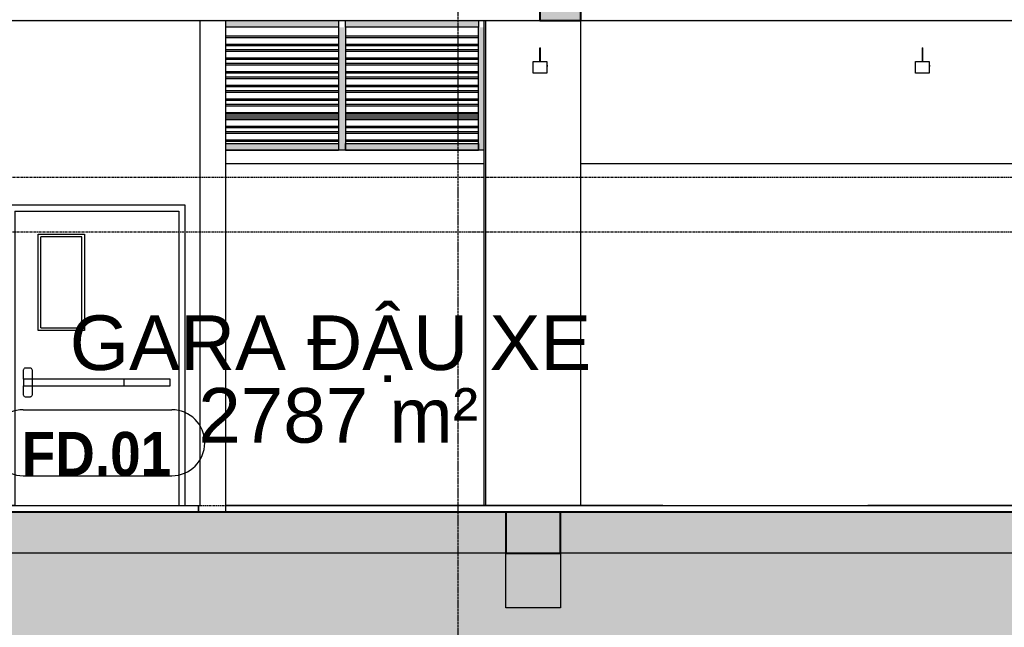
# Model space of a CAD drawing. Header units: millimetres. Extents: x 25061 to 259291, y -8723 to 35400.
# Drawn here: x 118842 to 126053, y -2892 to 1555 of the extents above; entities that cross this region are included whole.
import ezdxf

# ---------------------------------------------------------------- set-up
doc = ezdxf.new("R2010")
doc.units = ezdxf.units.MM
doc.linetypes.add('Centre', pattern=[31.75, 6.35, -4.7625, 15.875, -4.7625])
doc.linetypes.add('Grid Line', pattern=[22.225, 12.7, -3.175, 3.175, -3.175])
for name, color, linetype, lineweight in [('0-1', 7, 'Continuous', 5), ('A-AREA-IDEN', 2, 'Continuous', 9), ('A-CLNG-3', 13, 'Continuous', 18), ('A-CLNG-PATT-3', 13, 'Continuous', 9), ('A-DETL-GENF-1', 9, 'Continuous', 9), ('A-DETL-THIN', 151, 'Continuous', 9), ('A-DOOR', 31, 'Continuous', 9), ('A-DOOR-FRAM', 31, 'Continuous', 9), ('A-DOOR-IDEN', 31, 'Continuous', 9), ('A-FLOR-1', 10, 'Continuous', 25), ('A-FLOR-LEVL-2', 51, 'Centre', 9), ('A-FLOR-PATT-1', 7, 'Continuous', 9), ('A-GLAZ-CWMG', 51, 'Continuous', 9), ('A-WALL', 113, 'Continuous', 9), ('C-PRKG', 70, 'Continuous', 9), ('E-LITE-EQPM', 33, 'Continuous', 9), ('S-BEAM-1', 12, 'Continuous', 5), ('S-BEAM-2', 10, 'Continuous', 25), ('S-COLS', 52, 'Continuous', 9), ('S-GRID-1', 1, 'Grid Line', 9)]:
    doc.layers.add(name, color=color, linetype=linetype, lineweight=lineweight)
doc.styles.add('Arial', font='arial.ttf', dxfattribs={"height": 400})
doc.styles.add('Arial_B_1', font='arialbd.ttf', dxfattribs={"width": 0.9, "height": 320})

# ---------------------------------------------------------------- blocks, each defined once
blk = doc.blocks.new('NCV_TKTC_KET CAU_rvt-1-TKCS_MẶT CẮT 1')
at = {"layer": 'A-FLOR-PATT-1'}
h = blk.add_hatch(color=256, dxfattribs=at)
h.paths.add_polyline_path([(126852.6, -2350), (127252.5, -2350), (127252.5, -2050), (105952.1, -2050), (105952.1, -2350), (126740, -2350)])
h.paths.add_polyline_path([(33652.6, -2350), (54952.6, -2350), (54952.6, -2050), (33652.6, -2050)])
at = {"layer": 'S-BEAM-1'}
for points in [[(122952.5, 1550), (122952.5, 2150), (122652.5, 2150), (122652.5, 1550), (122740.6, 1550)], [(122740.6, -2750), (122802.7, -2750), (122802.7, -2050), (122402.7, -2050), (122402.7, -2750)]]:
    blk.add_hatch(color=256, dxfattribs=at).paths.add_polyline_path(points)
at = {"layer": 'A-FLOR-1'}
for p, q in [((127252.5, -2050), (105952.6, -2050)), ((122402.7, -2350), (122802.7, -2350))]:
    blk.add_line(p, q, dxfattribs=at)
at = {"layer": 'S-BEAM-2'}
for p, q in [((122652.5, 2150), (122652.5, 1550)), ((122952.5, 1550), (122952.5, 2150)), ((122652.5, 1550), (122952.5, 1550)), ((122802.7, -2050), (122402.7, -2050)), ((122402.7, -2050), (122402.7, -2350)), ((122802.7, -2350), (122802.7, -2050))]:
    blk.add_line(p, q, dxfattribs=at)
blk = doc.blocks.new('EAE_STL_PENDANT_TK_15W_120cm - LIC_01-ĐÈN LED BATTEN 1_2_ P_2x20W_ ÁNH SÁNG TRẮNG 6000K_ LẮP ĐẶT NỔI_TREO TY-1354115-TKCS_MẶT CẮT 1')
at = {"layer": 'E-LITE-EQPM'}
for p, q in [((125450.1, 1350), (125450.1, 1250)), ((125450.1, 1350), (125450.1, 1250)), ((125450.2, 1350), (125452.6, 1350)), ((125450.2, 1350), (125450.2, 1350)), ((125452.6, 1350), (125455.1, 1350)), ((125455.1, 1250), (125455.1, 1350)), ((125455.1, 1250), (125455.1, 1350)), ((125455.1, 1350), (125455.1, 1350)), ((125402.6, 1250), (125502.6, 1250)), ((125402.6, 1248), (125402.6, 1250)), ((125402.6, 1164), (125402.6, 1248)), ((125502.6, 1250), (125502.6, 1248)), ((125502.6, 1248), (125502.6, 1164)), ((125502.6, 1164), (125402.6, 1164)), ((125502.6, 1222), (125504.6, 1222)), ((125502.6, 1221.9), (125504.6, 1221.9)), ((125502.6, 1221.9), (125504.6, 1221.9)), ((125502.6, 1221.7), (125504.6, 1221.7)), ((125504.6, 1211.8), (125502.6, 1211.8)), ((125502.6, 1211.7), (125504.6, 1211.7)), ((125504.6, 1222), (125504.6, 1221.7)), ((125504.6, 1221.7), (125504.6, 1211.8))]:
    blk.add_line(p, q, dxfattribs=at)
blk = doc.blocks.new('NBS_CLDPhysicalSecuritySystems_MtlMeshPnlFncngSym_CLDModsecSecurusS3_InfillPanel - NBS_CLDPhysicalSecuritySystems_MtlMeshPnlFncngSym_CLDModsecSecurusS2_InfillPanel-2369440-TKCS_MẶT CẮT 1')
at = {"layer": ''}
h = blk.add_hatch(dxfattribs=at)
h.set_pattern_fill('FP_23', color=256, style=0, pattern_type=2)
h.set_pattern_definition([(180, (123252.564, 850), (2e-15, 13), []), (90, (123252.564, 850), (76, -5e-15), [])])
h.paths.add_polyline_path([(127501.6, 971), (127501.6, 2850), (127262.6, 2850), (127262.6, 1500), (127258.6, 1500), (127258.6, 1490), (127262.6, 1490), (127262.6, 971)])
h.paths.add_polyline_path([(126466.6, 2245), (126466.6, 2250), (126052.6, 2250), (126052.6, 2245), (126340, 2245)])
h.paths.add_polyline_path([(126506.6, 2245), (126552.4, 2245), (126552.4, 2250), (126506.6, 2250)])
h.paths.add_polyline_path([(123802.6, 2295), (123852.6, 2295), (123852.6, 2300), (123802.6, 2300)])
h.paths.add_polyline_path([(125466.6, 2295), (125466.6, 2300), (124506.6, 2300), (124506.6, 2295), (125140.2, 2295)])
h.paths.add_polyline_path([(125842.6, 2295), (125852.6, 2295), (125852.6, 2300), (125506.6, 2300), (125506.6, 2295), (125842.5, 2295)])
h.paths.add_polyline_path([(123952.6, 2295), (124466.6, 2295), (124466.6, 2300), (123952.6, 2300)])
h.paths.add_polyline_path([(127252.5, 2400), (127252.6, 2400), (127252.4, 2400)])
for p, q in [((127501.6, 2850), (127262.6, 2850)), ((124466.6, 2300), (124466.6, 2295)), ((124506.6, 2295), (124506.6, 2300)), ((125466.6, 2300), (125466.6, 2295)), ((125506.6, 2295), (125506.6, 2300)), ((126466.6, 2250), (126466.6, 2245)), ((126506.6, 2245), (126506.6, 2250)), ((127501.6, 971), (127262.6, 971)), ((127262.6, 930), (127501.6, 930))]:
    blk.add_line(p, q, dxfattribs=at)
blk = doc.blocks.new('FD_01 - FD_01-1200x2200mm-V14-TKCS_MẶT CẮT 1')
at = {"layer": 'A-DOOR'}
for p, q in [((118977.6, -15), (119317.6, -15)), ((118977.6, -720), (118977.6, -15)), ((119297.6, -35), (118997.6, -35)), ((118997.6, -700), (118997.6, -35)), ((119297.6, -700), (119297.6, -35)), ((119317.6, -15), (119317.6, -720)), ((119317.6, -720), (118977.6, -720)), ((118997.6, -700), (119297.6, -700)), ((118889.1, -992), (118914.5, -992)), ((118870.1, -1074.6), (118870.1, -1011.1)), ((118870.1, -1074.6), (118870.1, -1125.4)), ((118933.6, -1074.6), (118870.1, -1074.6)), ((118933.6, -1011.1), (118933.6, -1074.6)), ((119607.9, -1074.6), (118933.6, -1074.6)), ((118933.6, -1074.6), (118933.6, -1125.4)), ((119607.9, -1125.4), (119607.9, -1074.6)), ((119945.1, -1074.6), (119607.9, -1074.6)), ((119945.1, -1125.4), (119945.1, -1074.6)), ((118870.1, -1125.4), (118933.6, -1125.4)), ((118870.1, -1188.9), (118870.1, -1125.4)), ((118933.6, -1125.4), (119607.9, -1125.4)), ((118933.6, -1125.4), (118933.6, -1188.9)), ((119607.9, -1125.4), (119945.1, -1125.4)), ((118914.5, -1207.9), (118889.1, -1207.9))]:
    blk.add_line(p, q, dxfattribs=at)
at = {"layer": 'A-DOOR', "flags": 128}
for points in [[(118870.1, -1011.1), (118870.5, -1006.9), (118872, -1002.8), (118874.2, -999.2), (118877.2, -996.2), (118880.8, -993.9), (118884.9, -992.5), (118889.1, -992)], [(118914.5, -992), (118918.8, -992.5), (118922.8, -993.9), (118926.4, -996.2), (118929.4, -999.2), (118931.7, -1002.8), (118933.1, -1006.9), (118933.6, -1011.1)], [(118889.1, -1207.9), (118884.9, -1207.5), (118880.8, -1206.1), (118877.2, -1203.8), (118874.2, -1200.8), (118872, -1197.2), (118870.5, -1193.1), (118870.1, -1188.9)], [(118933.6, -1188.9), (118933.1, -1193.1), (118931.7, -1197.2), (118929.4, -1200.8), (118926.4, -1203.8), (118922.8, -1206.1), (118918.8, -1207.5), (118914.5, -1207.9)]]:
    blk.add_lwpolyline(points, dxfattribs=at)
at = {"layer": 'A-DOOR-FRAM'}
for p, q in [((118807.6, 155), (118807.6, -2000)), ((118807.6, 155), (120007.6, 155)), ((120007.6, 155), (120007.6, -2000)), ((118807.6, -2000), (118762.6, -2000)), ((120007.6, -2000), (120052.6, -2000))]:
    blk.add_line(p, q, dxfattribs=at)
blk = doc.blocks.new('XE MAY2 - xe may 2-V15-TKCS_MẶT CẮT 1')
at = {"layer": 'C-PRKG'}
for p, q in [((126542.4, -2000), (125052.6, -2000)), ((126952.6, -2000), (125052.6, -2000)), ((126652.6, -2000), (126552.6, -2000)), ((126652.6, -2000), (126552.6, -2000))]:
    blk.add_line(p, q, dxfattribs=at)
blk = doc.blocks.new('XE MAY2 - xe may 2-V17-TKCS_MẶT CẮT 1')
at = {"layer": 'C-PRKG'}
for p, q in [((123552.564287, -2000), (122752.564287, -2000)), ((122752.564287, -2000), (123552.564287, -2000)), ((123402.564287, -2000), (122902.564287, -2000)), ((123402.564287, -2000), (122902.564287, -2000))]:
    blk.add_line(p, q, dxfattribs=at)
blk = doc.blocks.new('Rectangular Mullion - 50 x 100mm-3089702-TKCS_MẶT CẮT 1')
at = {"layer": 'A-GLAZ-CWMG'}
blk.add_hatch(color=256, dxfattribs=at).paths.add_polyline_path([(121177.5, 1500), (121177.5, 1550), (120352.6, 1550), (120352.6, 1500)])
for p, q in [((121177.5, 1550), (121177.5, 1500)), ((121177.5, 1500), (120352.6, 1500))]:
    blk.add_line(p, q, dxfattribs=at)
blk = doc.blocks.new('Rectangular Mullion - 50 x 100mm-V73-TKCS_MẶT CẮT 1')
at = {"layer": 'A-GLAZ-CWMG'}
blk.add_hatch(color=256, dxfattribs=at).paths.add_polyline_path([(121227.5, 1500), (122202.5, 1500), (122202.5, 1550), (121227.5, 1550)])
for p, q in [((121227.5, 1500), (121227.5, 1550)), ((122202.5, 1550), (122202.5, 1500)), ((122202.5, 1500), (121227.5, 1500))]:
    blk.add_line(p, q, dxfattribs=at)
blk = doc.blocks.new('Rectangular Mullion - 50 x 100mm-3089703-TKCS_MẶT CẮT 1')
at = {"layer": 'A-GLAZ-CWMG'}
blk.add_hatch(color=256, dxfattribs=at).paths.add_polyline_path([(121940.7, 600), (122202.5, 600), (122202.5, 650), (121227.5, 650), (121227.5, 600)])
for p, q in [((121227.5, 600), (121227.5, 650)), ((121227.5, 650), (122202.5, 650)), ((122202.5, 650), (122202.5, 600)), ((121227.5, 600), (122202.5, 600))]:
    blk.add_line(p, q, dxfattribs=at)
blk = doc.blocks.new('Rectangular Mullion - 50 x 100mm-V74-TKCS_MẶT CẮT 1')
at = {"layer": 'A-GLAZ-CWMG'}
blk.add_hatch(color=256, dxfattribs=at).paths.add_polyline_path([(120352.6, 600), (121177.5, 600), (121177.5, 650), (120352.6, 650)])
for p, q in [((120352.6, 650), (121177.5, 650)), ((121177.5, 650), (121177.5, 600)), ((120352.6, 600), (121177.5, 600))]:
    blk.add_line(p, q, dxfattribs=at)
blk = doc.blocks.new('Rectangular Mullion - 50 x 100mm-3089669-TKCS_MẶT CẮT 1')
at = {"layer": 'A-GLAZ-CWMG'}
blk.add_hatch(color=256, dxfattribs=at).paths.add_polyline_path([(122202.5, 600), (122242.6, 600), (122242.6, 700), (122202.5, 700), (122202.5, 627.2)])
for p, q in [((122202.5, 600), (122202.5, 700)), ((122242.6, 600), (122202.5, 600))]:
    blk.add_line(p, q, dxfattribs=at)
blk = doc.blocks.new('Rectangular Mullion - 50 x 100mm-3089670-TKCS_MẶT CẮT 1')
at = {"layer": 'A-GLAZ-CWMG'}
blk.add_hatch(color=256, dxfattribs=at).paths.add_polyline_path([(122202.5, 700), (122242.6, 700), (122242.6, 800), (122202.5, 800)])
blk.add_line((122202.5, 700), (122202.5, 800), dxfattribs=at)
blk = doc.blocks.new('Rectangular Mullion - MULLION LA SACH-3089704-TKCS_MẶT CẮT 1')
at = {"layer": 'A-GLAZ-CWMG'}
for p, q in [((122202.5, 734.3), (121227.5, 734.3)), ((122202.5, 734.2), (121227.5, 734.2)), ((122202.5, 723.1), (121227.5, 723.1)), ((121227.5, 676.1), (122202.5, 676.1)), ((122202.5, 665.9), (121227.5, 665.9)), ((122202.5, 665.8), (121227.5, 665.8)), ((122202.5, 664.8), (121227.5, 664.8))]:
    blk.add_line(p, q, dxfattribs=at)
blk = doc.blocks.new('Rectangular Mullion - MULLION LA SACH-V75-TKCS_MẶT CẮT 1')
at = {"layer": 'A-GLAZ-CWMG'}
for p, q in [((121177.5, 734.3), (120352.6, 734.3)), ((121177.5, 734.2), (120352.6, 734.2)), ((121177.5, 723.1), (120352.6, 723.1)), ((120352.6, 676.1), (121177.5, 676.1)), ((121177.5, 665.9), (120352.6, 665.9)), ((121177.5, 665.8), (120352.6, 665.8)), ((121177.5, 664.8), (120352.6, 664.8))]:
    blk.add_line(p, q, dxfattribs=at)
blk = doc.blocks.new('Rectangular Mullion - 50 x 100mm-3089657-TKCS_MẶT CẮT 1')
at = {"layer": 'A-GLAZ-CWMG'}
blk.add_hatch(color=256, dxfattribs=at).paths.add_polyline_path([(121227.5, 600), (121227.5, 700), (121177.5, 700), (121177.5, 600)])
for p, q in [((121177.5, 700), (121177.5, 600)), ((121227.5, 700), (121227.5, 600)), ((121227.5, 600), (121177.5, 600))]:
    blk.add_line(p, q, dxfattribs=at)
blk = doc.blocks.new('Rectangular Mullion - 50 x 100mm-3089658-TKCS_MẶT CẮT 1')
at = {"layer": 'A-GLAZ-CWMG'}
blk.add_hatch(color=256, dxfattribs=at).paths.add_polyline_path([(121227.5, 700), (121227.5, 800), (121177.5, 800), (121177.5, 700)])
for p, q in [((121177.5, 800), (121177.5, 700)), ((121227.5, 800), (121227.5, 700))]:
    blk.add_line(p, q, dxfattribs=at)
blk = doc.blocks.new('STN_Door Tag - STN_Door Tag-1788670-TKCS_MẶT CẮT 1')
at = {"layer": 'A-DOOR-IDEN'}
for p, q in [((37398.9, 27404.1), (38487, 27404.1)), ((37398.9, 26921.1), (38487, 26921.1))]:
    blk.add_line(p, q, dxfattribs=at)
for centre, start, end in [((37398.9, 27162.6), 90, 270), ((38487, 27162.6), 270, 90)]:
    blk.add_arc(centre, 241.5, start, end, dxfattribs=at)

msp = doc.modelspace()

# ---------------------------------------------------------------- hatches: boundary and pattern name
at = {"layer": 'A-CLNG-PATT-3'}
h = msp.add_hatch(dxfattribs=at)
h.set_pattern_fill('FP_7', color=256, style=0, pattern_type=2)
h.set_pattern_definition([(0, (81080.3, 14125), (1300.48, 325.12), [53.645, -921.715, 53.645, -6123.635]), (0, (81080.3, 14125), (1300.48, 325.12), [-1029.005, -921.715, 53.645, -1897.075, -3251.2]), (0, (81080.3, 14125), (1300.48, 325.12), [-3901.44, 53.645, -921.715, 53.645, -2222.195]), (0, (81080.3, 14125), (1300.48, 325.12), [-4930.445, -596.595, 53.645, -1571.955]), (120, (81567.98, 14287.56), (-931.8022, 963.6887), [53.645, -921.715, -6177.28]), (120, (81567.98, 14287.56), (-931.8022, 963.6887), [-975.36, 53.645, -921.715, -5201.92]), (120, (81567.98, 14287.56), (-931.8022, 963.6887), [-1950.72, 53.645, -1897.075, -3251.2]), (120, (81567.98, 14287.56), (-931.8022, 963.6887), [-3901.44, 53.645, -921.715, -2275.84]), (120, (81567.98, 14287.56), (-931.8022, 963.6887), [-4876.8, 53.645, -596.595, -1625.6]), (120, (81567.98, 14287.56), (-931.8022, 963.6887), [-5527.04, 53.645, -1571.955]), (240, (81730.54, 14937.8), (-368.6778, -1288.8087), [53.645, -921.715, -6177.28]), (240, (81730.54, 14937.8), (-368.6778, -1288.8087), [-975.36, 53.645, -921.715, -5201.92]), (240, (81730.54, 14937.8), (-368.6778, -1288.8087), [-1950.72, 53.645, -1897.075, -3251.2]), (240, (81730.54, 14937.8), (-368.6778, -1288.8087), [-3901.44, 53.645, -921.715, -2275.84]), (240, (81730.54, 14937.8), (-368.6778, -1288.8087), [-4876.8, 53.645, -596.595, -1625.6]), (240, (81730.54, 14937.8), (-368.6778, -1288.8087), [-5527.04, 53.645, -1571.955])])
h.paths.add_polyline_path([(106252.6, 1550), (126952.6, 1550), (126952.6, 1555), (106252.6, 1555)])
h.paths.add_polyline_path([(33955, 1550), (54652.6, 1550), (54652.6, 1555), (33952.6, 1555), (33952.6, 1550)])
at = {"layer": 'A-DETL-GENF-1'}
h = msp.add_hatch(dxfattribs=at)
h.set_pattern_fill('FP_32', color=256, style=0, pattern_type=2)
h.set_pattern_definition([(0, (81080.3, 14125), (774.192, 774.192), [774.192, -774.192]), (0, (81080.3, 14415.3), (774.192, 774.192), [774.192, -774.192]), (0, (81080.3, 14705.64), (774.192, 774.192), [774.192, -774.192]), (90, (81177.1, 14802.4), (-774.192, 774.192), [774.192, -774.192]), (90, (81467.4, 14802.4), (-774.192, 774.192), [774.192, -774.192]), (90, (81757.7, 14802.4), (-774.192, 774.192), [774.192, -774.192])])
h.paths.add_polyline_path([(29155.7, -4846.7), (131539.2, -4846.7), (131539.2, -172.5), (129801.5, -74.5), (127252.6, -74.5), (127252.6, -2750), (126852.6, -2750), (126852.6, -2350), (122802.7, -2350), (122802.7, -2750), (122402.7, -2750), (122402.7, -2350), (118552.2, -2350), (118552.2, -2750), (118152.4, -2750), (118152.4, -2350), (115052.8, -2350), (115052.8, -2750), (114652.8, -2750), (114652.8, -2350), (111633.9, -2350), (111633.9, -2750), (111215.1, -2750), (111215.1, -2350), (107235.6, -2350), (107235.6, -3550), (107285.6, -3550), (107285.6, -3600), (105055, -3600), (105055, -3550), (105105, -3550), (105105, -2050), (105952.6, -2050), (105952.6, 200), (54952.6, 200), (54952.6, -2050), (55792.6, -2050), (55792.6, -3550), (55842.6, -3550), (55842.6, -3600), (53619.6, -3600), (53619.6, -3550), (53669.6, -3550), (53669.6, -2350), (49690, -2350), (49690, -2750), (49273.2, -2750), (49273.2, -2350), (46252.6, -2350), (46252.6, -2750), (45852.6, -2750), (45852.6, -2350), (42752.6, -2350), (42752.6, -2750), (42352.6, -2750), (42352.6, -2350), (38502.7, -2350), (38502.7, -2750), (38102.7, -2750), (38102.7, -2350), (34052.6, -2350), (34052.6, -2750), (33652.6, -2750), (33652.6, 0), (31103.5, 0), (29155.7, -121.7), (29155.7, -4610)])

# ---------------------------------------------------------------- linework, layer by layer
at = {"layer": 'A-CLNG-3'}
msp.add_line((106252.6, 1550), (126952.6, 1550), dxfattribs=at)
at = {"layer": 'A-DETL-THIN'}
for p, q in [((122402.7, -2350), (118552.2, -2350)), ((122402.7, -2750), (122402.7, -2350)), ((126852.6, -2350), (122802.7, -2350)), ((122802.7, -2350), (122802.7, -2750)), ((122802.7, -2750), (122402.7, -2750))]:
    msp.add_line(p, q, dxfattribs=at)
at = {"layer": 'A-FLOR-LEVL-2'}
for p, q in [((134152.6, 400), (25061.1, 400)), ((132120.6, 0), (25061.1, 0)), ((25061.1, -2000), (132120.6, -2000))]:
    msp.add_line(p, q, dxfattribs=at)
at = {"layer": 'A-WALL'}
for p, q in [((120162.6, 1550), (120162.6, -2000)), ((122242.6, -2000), (122242.6, 1550)), ((122252.6, 1550), (122252.6, -2000)), ((122952.6, -2000), (122952.6, 1550)), ((121177.5, 850), (120352.6, 850)), ((122202.5, 850), (121227.5, 850)), ((122242.6, 600), (120352.6, 600)), ((122242.6, 500), (120352.6, 500)), ((126942.6, 500), (122952.6, 500)), ((118762.6, 200), (120052.6, 200)), ((120052.6, 200), (120052.6, -2000)), ((114742.6, -2000), (120162.6, -2000)), ((120152.6, -2050), (120152.6, -2000)), ((120352.6, -2000), (122952.6, -2000)), ((122962.6, -2000), (126942.6, -2000))]:
    msp.add_line(p, q, dxfattribs=at)
at = {"layer": 'S-COLS'}
for p, q in [((120352.6, -2050), (120352.6, 1550)), ((120152.6, -2000), (120152.6, -2050))]:
    msp.add_line(p, q, dxfattribs=at)
at = {"layer": 'S-GRID-1'}
msp.add_line((122052.6, -3283.1), (122052.6, 30285.9), dxfattribs=at)

# ---------------------------------------------------------------- block references
at = {"layer": ''}
msp.add_blockref('NBS_CLDPhysicalSecuritySystems_MtlMeshPnlFncngSym_CLDModsecSecurusS3_InfillPanel - NBS_CLDPhysicalSecuritySystems_MtlMeshPnlFncngSym_CLDModsecSecurusS2_InfillPanel-2369440-TKCS_MẶT CẮT 1', (0, 0), dxfattribs=at)
at = {"layer": '0-1'}
msp.add_blockref('NCV_TKTC_KET CAU_rvt-1-TKCS_MẶT CẮT 1', (0, 0), dxfattribs=at)
at = {"layer": 'A-DOOR'}
msp.add_blockref('FD_01 - FD_01-1200x2200mm-V14-TKCS_MẶT CẮT 1', (0, 0), dxfattribs=at)
at = {"layer": 'A-DOOR-IDEN'}
msp.add_blockref('STN_Door Tag - STN_Door Tag-1788670-TKCS_MẶT CẮT 1', (81469.5, -28703.5), dxfattribs=at)
at = {"layer": 'A-GLAZ-CWMG'}
for name, p in [('Rectangular Mullion - 50 x 100mm-3089702-TKCS_MẶT CẮT 1', (0, 0)), ('Rectangular Mullion - 50 x 100mm-V73-TKCS_MẶT CẮT 1', (0, 0)), ('Rectangular Mullion - 50 x 100mm-3089658-TKCS_MẶT CẮT 1', (0, 700)), ('Rectangular Mullion - 50 x 100mm-3089670-TKCS_MẶT CẮT 1', (0, 700)), ('Rectangular Mullion - MULLION LA SACH-V75-TKCS_MẶT CẮT 1', (0, 700)), ('Rectangular Mullion - 50 x 100mm-3089658-TKCS_MẶT CẮT 1', (0, 600)), ('Rectangular Mullion - MULLION LA SACH-3089704-TKCS_MẶT CẮT 1', (0, 700)), ('Rectangular Mullion - 50 x 100mm-3089670-TKCS_MẶT CẮT 1', (0, 600)), ('Rectangular Mullion - MULLION LA SACH-V75-TKCS_MẶT CẮT 1', (0, 600)), ('Rectangular Mullion - 50 x 100mm-3089658-TKCS_MẶT CẮT 1', (0, 500)), ('Rectangular Mullion - MULLION LA SACH-3089704-TKCS_MẶT CẮT 1', (0, 600)), ('Rectangular Mullion - 50 x 100mm-3089670-TKCS_MẶT CẮT 1', (0, 500)), ('Rectangular Mullion - MULLION LA SACH-V75-TKCS_MẶT CẮT 1', (0, 500)), ('Rectangular Mullion - MULLION LA SACH-3089704-TKCS_MẶT CẮT 1', (0, 500)), ('Rectangular Mullion - 50 x 100mm-3089658-TKCS_MẶT CẮT 1', (0, 400)), ('Rectangular Mullion - 50 x 100mm-3089670-TKCS_MẶT CẮT 1', (0, 400)), ('Rectangular Mullion - MULLION LA SACH-V75-TKCS_MẶT CẮT 1', (0, 400)), ('Rectangular Mullion - 50 x 100mm-3089658-TKCS_MẶT CẮT 1', (0, 300)), ('Rectangular Mullion - MULLION LA SACH-3089704-TKCS_MẶT CẮT 1', (0, 400)), ('Rectangular Mullion - 50 x 100mm-3089670-TKCS_MẶT CẮT 1', (0, 300)), ('Rectangular Mullion - MULLION LA SACH-V75-TKCS_MẶT CẮT 1', (0, 300)), ('Rectangular Mullion - MULLION LA SACH-3089704-TKCS_MẶT CẮT 1', (0, 300)), ('Rectangular Mullion - 50 x 100mm-3089658-TKCS_MẶT CẮT 1', (0, 200)), ('Rectangular Mullion - 50 x 100mm-3089670-TKCS_MẶT CẮT 1', (0, 200)), ('Rectangular Mullion - MULLION LA SACH-V75-TKCS_MẶT CẮT 1', (0, 200)), ('Rectangular Mullion - 50 x 100mm-3089658-TKCS_MẶT CẮT 1', (0, 100)), ('Rectangular Mullion - MULLION LA SACH-3089704-TKCS_MẶT CẮT 1', (0, 200)), ('Rectangular Mullion - 50 x 100mm-3089670-TKCS_MẶT CẮT 1', (0, 100)), ('Rectangular Mullion - MULLION LA SACH-V75-TKCS_MẶT CẮT 1', (0, 100)), ('Rectangular Mullion - 50 x 100mm-3089658-TKCS_MẶT CẮT 1', (0, 0)), ('Rectangular Mullion - MULLION LA SACH-3089704-TKCS_MẶT CẮT 1', (0, 100)), ('Rectangular Mullion - 50 x 100mm-3089670-TKCS_MẶT CẮT 1', (0, 0)), ('Rectangular Mullion - MULLION LA SACH-V75-TKCS_MẶT CẮT 1', (0, 0)), ('Rectangular Mullion - MULLION LA SACH-3089704-TKCS_MẶT CẮT 1', (0, 0)), ('Rectangular Mullion - 50 x 100mm-V74-TKCS_MẶT CẮT 1', (0, 0)), ('Rectangular Mullion - 50 x 100mm-3089657-TKCS_MẶT CẮT 1', (0, 0)), ('Rectangular Mullion - 50 x 100mm-3089703-TKCS_MẶT CẮT 1', (0, 0)), ('Rectangular Mullion - 50 x 100mm-3089669-TKCS_MẶT CẮT 1', (0, 0))]:
    msp.add_blockref(name, p, dxfattribs=at)
at = {"layer": 'C-PRKG'}
for name, p in [('XE MAY2 - xe may 2-V17-TKCS_MẶT CẮT 1', (-2400, 0)), ('XE MAY2 - xe may 2-V17-TKCS_MẶT CẮT 1', (-1600, 0)), ('XE MAY2 - xe may 2-V17-TKCS_MẶT CẮT 1', (-800, 0)), ('XE MAY2 - xe may 2-V17-TKCS_MẶT CẮT 1', (0, 0)), ('XE MAY2 - xe may 2-V15-TKCS_MẶT CẮT 1', (0, 0))]:
    msp.add_blockref(name, p, dxfattribs=at)
at = {"layer": 'E-LITE-EQPM'}
for p in [(-2800, 0), (0, 0)]:
    msp.add_blockref('EAE_STL_PENDANT_TK_15W_120cm - LIC_01-ĐÈN LED BATTEN 1_2_ P_2x20W_ ÁNH SÁNG TRẮNG 6000K_ LẮP ĐẶT NỔI_TREO TY-1354115-TKCS_MẶT CẮT 1', p, dxfattribs=at)

# ---------------------------------------------------------------- texts
at = {"layer": 'A-AREA-IDEN', "char_height": 400, "line_spacing_factor": 0.936439, "style": 'Arial'}
for s, insert, width, attachment_point in [('\\pt8,16,24,32,40,48,56,64,72,80,88,96,104,112,120,128,136,144,152,160,168,176,184,192,200,208,216,224,232,240,248,256;GARA ĐẬU XE', (121118.3, -1097.3), 3820.8, 8), ('\\pt8,16,24,32,40,48,56,64,72,80,88,96,104,112,120,128,136,144,152,160,168,176,184,192,200,208,216,224,232,240,248,256;2787 m²', (121175.5, -1343.2), 2064, 5)]:
    msp.add_mtext(s, dxfattribs=dict(at, insert=insert, width=width, attachment_point=attachment_point))
at = {"layer": 'A-DOOR-IDEN', "insert": (119404.3, -1623.9), "char_height": 320, "width": 1124.64, "attachment_point": 5, "line_spacing_factor": 0.936439, "style": 'Arial_B_1'}
msp.add_mtext('\\pt7.2,14.4,21.6,28.8,36,43.2,50.4,57.6,64.8,72,79.2,86.4,93.6,100.8,108,115.2,122.4,129.6,136.8,144,151.2,158.4,165.6,172.8,180,187.2,194.4,201.6,208.8,216,223.2,230.4;FD.01', dxfattribs=at)

doc.saveas('drawing.dxf')
